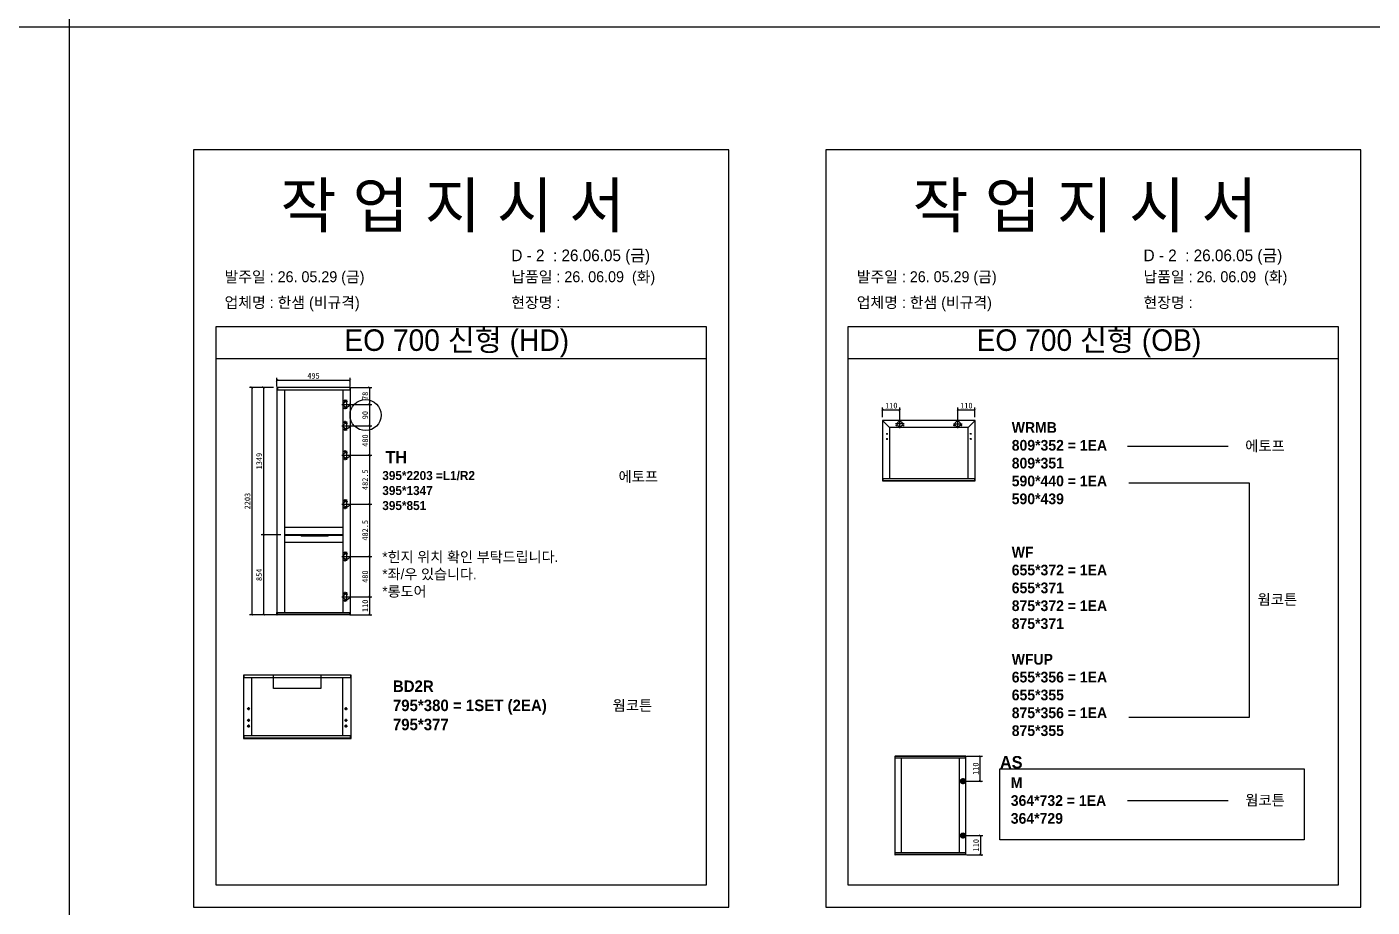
# Model space of a CAD drawing. Header units: millimetres. Extents: x -44117 to 256353, y -2095463 to 65325.
# Drawn here: x 110116 to 115930, y -973536 to -969733 of the extents above; entities that cross this region are included whole.
import ezdxf

# ---------------------------------------------------------------- set-up
doc = ezdxf.new("R2010")
doc.units = ezdxf.units.MM
doc.header["$LTSCALE"] = 10
doc.linetypes.add('CENTER', pattern=[50.8, 31.75, -6.35, 6.35, -6.35])
doc.linetypes.add('HIDDEN', pattern=[9.525, 6.35, -3.175])
doc.layers.add('CENTER', color=4, linetype='CENTER')
doc.layers.add('HIDDEN', color=3, linetype='HIDDEN')
doc.layers.add('Layer1', color=7, linetype='Continuous', lineweight=70)
doc.styles.add('MtX_Gulim', font='')
doc.styles.get('MtX_Gulim').set_extended_font_data('Gulim', bold=True)
doc.dimstyles.new('ISO-25', dxfattribs={"dimtxt": 2.5, "dimasz": 2.5, "dimexe": 1, "dimexo": 1, "dimtad": 1, "dimtxsty": 'Standard', "dimblk": 'ARCHTICK', "dimcen": 2.5, "dimadec": 0, "dimazin": 0, "dimtfac": 1, "dimtmove": 0, "dimatfit": 3, "dimfxl": 0, "dimarcsym": 0})

# ---------------------------------------------------------------- blocks, each defined once
blk = doc.blocks.new('_ArchTick')
at = {"color": 0, "linetype": 'ByBlock', "const_width": 0.15}
blk.add_lwpolyline([(-0.5, -0.5), (0.5, 0.5)], dxfattribs=at)
blk = doc.blocks.new('*D6640')
at = {"color": 0, "lineweight": -2}
for p, q in [((111512.5, -971290.7), (111607.1, -971290.7)), ((111597.1, -971290.7), (111597.1, -971364.3)), ((111512.5, -971364.3), (111607.1, -971364.3))]:
    blk.add_line(p, q, dxfattribs=at)
at = {"layer": 'Defpoints', "color": 0}
for p in [(111497.5, -971290.7), (111497.5, -971364.3), (111597.1, -971364.3)]:
    blk.add_point(p, dxfattribs=at)
at = {"color": 0, "lineweight": -2, "xscale": 10, "yscale": 10, "zscale": 10}
for p, rotation in [((111597.1, -971290.7), 90), ((111597.1, -971364.3), 270)]:
    blk.add_blockref('_ArchTick', p, dxfattribs=dict(at, rotation=rotation))
at = {"color": 0, "insert": (111578.3, -971327.5), "char_height": 25, "attachment_point": 5, "rotation": 90}
blk.add_mtext('78', dxfattribs=at)
blk = doc.blocks.new('*D6641')
at = {"color": 0, "lineweight": -2}
for p, q in [((111214.1, -971927.7), (111128.8, -971927.7)), ((111138.8, -971927.7), (111138.8, -972273.7)), ((111214.1, -972273.7), (111128.8, -972273.7))]:
    blk.add_line(p, q, dxfattribs=at)
at = {"layer": 'Defpoints', "color": 0}
for p in [(111229.1, -971927.7), (111138.8, -972273.7), (111229.1, -972273.7)]:
    blk.add_point(p, dxfattribs=at)
at = {"color": 0, "lineweight": -2, "xscale": 10, "yscale": 10, "zscale": 10}
for p, rotation in [((111138.8, -971927.7), 90), ((111138.8, -972273.7), 270)]:
    blk.add_blockref('_ArchTick', p, dxfattribs=dict(at, rotation=rotation))
at = {"color": 0, "insert": (111120.1, -972100.7), "char_height": 25, "attachment_point": 5, "rotation": 90}
blk.add_mtext('854', dxfattribs=at)
blk = doc.blocks.new('*D6642')
at = {"color": 0, "lineweight": -2}
for p, q in [((111512.5, -972195.6), (111607.1, -972195.6)), ((111597.1, -972195.6), (111597.1, -972273.7)), ((111512.5, -972273.7), (111607.1, -972273.7))]:
    blk.add_line(p, q, dxfattribs=at)
at = {"layer": 'Defpoints', "color": 0}
for p in [(111497.5, -972195.6), (111497.5, -972273.7), (111597.1, -972273.7)]:
    blk.add_point(p, dxfattribs=at)
at = {"color": 0, "lineweight": -2, "xscale": 10, "yscale": 10, "zscale": 10}
for p, rotation in [((111597.1, -972195.6), 90), ((111597.1, -972273.7), 270)]:
    blk.add_blockref('_ArchTick', p, dxfattribs=dict(at, rotation=rotation))
at = {"color": 0, "insert": (111578.3, -972234.6), "char_height": 25, "attachment_point": 5, "rotation": 90}
blk.add_mtext('110', dxfattribs=at)
blk = doc.blocks.new('*D6643')
at = {"color": 0, "lineweight": -2}
for p, q in [((111182.5, -971290.7), (111128.8, -971290.7)), ((111138.8, -971290.7), (111138.8, -971927.7)), ((111214.1, -971927.7), (111128.8, -971927.7))]:
    blk.add_line(p, q, dxfattribs=at)
at = {"layer": 'Defpoints', "color": 0}
for p in [(111197.5, -971290.7), (111138.8, -971927.7), (111229.1, -971927.7)]:
    blk.add_point(p, dxfattribs=at)
at = {"color": 0, "lineweight": -2, "xscale": 10, "yscale": 10, "zscale": 10}
for p, rotation in [((111138.8, -971290.7), 90), ((111138.8, -971927.7), 270)]:
    blk.add_blockref('_ArchTick', p, dxfattribs=dict(at, rotation=rotation))
at = {"color": 0, "insert": (111120.1, -971609.2), "char_height": 25, "attachment_point": 5, "rotation": 90}
blk.add_mtext('1349', dxfattribs=at)
blk = doc.blocks.new('*D6644')
at = {"color": 0, "lineweight": -2}
for p, q in [((111512.5, -971584.2), (111607.1, -971584.2)), ((111597.1, -971584.2), (111597.1, -971795.3)), ((111512.5, -971795.3), (111607.1, -971795.3))]:
    blk.add_line(p, q, dxfattribs=at)
at = {"layer": 'Defpoints', "color": 0}
for p in [(111497.5, -971584.2), (111497.5, -971795.3), (111597.1, -971795.3)]:
    blk.add_point(p, dxfattribs=at)
at = {"color": 0, "lineweight": -2, "xscale": 10, "yscale": 10, "zscale": 10}
for p, rotation in [((111597.1, -971584.2), 90), ((111597.1, -971795.3), 270)]:
    blk.add_blockref('_ArchTick', p, dxfattribs=dict(at, rotation=rotation))
at = {"color": 0, "insert": (111578.3, -971689.7), "char_height": 25, "attachment_point": 5, "rotation": 90}
blk.add_mtext('482.5', dxfattribs=at)
blk = doc.blocks.new('*D6645')
at = {"color": 0, "lineweight": -2}
for p, q in [((111512.5, -971795.3), (111607.1, -971795.3)), ((111597.1, -971795.3), (111597.1, -972021.4)), ((111512.5, -972021.4), (111607.1, -972021.4))]:
    blk.add_line(p, q, dxfattribs=at)
at = {"layer": 'Defpoints', "color": 0}
for p in [(111497.5, -971795.3), (111497.5, -972021.4), (111597.1, -972021.4)]:
    blk.add_point(p, dxfattribs=at)
at = {"color": 0, "lineweight": -2, "xscale": 10, "yscale": 10, "zscale": 10}
for p, rotation in [((111597.1, -971795.3), 90), ((111597.1, -972021.4), 270)]:
    blk.add_blockref('_ArchTick', p, dxfattribs=dict(at, rotation=rotation))
at = {"color": 0, "insert": (111578.3, -971908.3), "char_height": 25, "attachment_point": 5, "rotation": 90}
blk.add_mtext('482.5', dxfattribs=at)
blk = doc.blocks.new('*D6646')
at = {"color": 0, "lineweight": -2}
for p, q in [((111512.5, -972021.4), (111607.1, -972021.4)), ((111597.1, -972021.4), (111597.1, -972195.6)), ((111512.5, -972195.6), (111607.1, -972195.6))]:
    blk.add_line(p, q, dxfattribs=at)
at = {"layer": 'Defpoints', "color": 0}
for p in [(111497.5, -972021.4), (111497.5, -972195.6), (111597.1, -972195.6)]:
    blk.add_point(p, dxfattribs=at)
at = {"color": 0, "lineweight": -2, "xscale": 10, "yscale": 10, "zscale": 10}
for p, rotation in [((111597.1, -972021.4), 90), ((111597.1, -972195.6), 270)]:
    blk.add_blockref('_ArchTick', p, dxfattribs=dict(at, rotation=rotation))
at = {"color": 0, "insert": (111578.3, -972108.5), "char_height": 25, "attachment_point": 5, "rotation": 90}
blk.add_mtext('480', dxfattribs=at)
blk = doc.blocks.new('*D6647')
at = {"color": 0, "lineweight": -2}
for p, q in [((111512.5, -971457.3), (111607.1, -971457.3)), ((111597.1, -971457.3), (111597.1, -971584.2)), ((111512.5, -971584.2), (111607.1, -971584.2))]:
    blk.add_line(p, q, dxfattribs=at)
at = {"layer": 'Defpoints', "color": 0}
for p in [(111497.5, -971457.3), (111497.5, -971584.2), (111597.1, -971584.2)]:
    blk.add_point(p, dxfattribs=at)
at = {"color": 0, "lineweight": -2, "xscale": 10, "yscale": 10, "zscale": 10}
for p, rotation in [((111597.1, -971457.3), 90), ((111597.1, -971584.2), 270)]:
    blk.add_blockref('_ArchTick', p, dxfattribs=dict(at, rotation=rotation))
at = {"color": 0, "insert": (111578.3, -971520.7), "char_height": 25, "attachment_point": 5, "rotation": 90}
blk.add_mtext('480', dxfattribs=at)
blk = doc.blocks.new('*D6648')
at = {"color": 0, "lineweight": -2}
for p, q in [((111182.5, -971290.7), (111078.3, -971290.7)), ((111088.3, -971290.7), (111088.3, -972273.7)), ((111182.5, -972273.7), (111078.3, -972273.7))]:
    blk.add_line(p, q, dxfattribs=at)
at = {"layer": 'Defpoints', "color": 0}
for p in [(111197.5, -971290.7), (111088.3, -972273.7), (111197.5, -972273.7)]:
    blk.add_point(p, dxfattribs=at)
at = {"color": 0, "lineweight": -2, "xscale": 10, "yscale": 10, "zscale": 10}
for p, rotation in [((111088.3, -971290.7), 90), ((111088.3, -972273.7), 270)]:
    blk.add_blockref('_ArchTick', p, dxfattribs=dict(at, rotation=rotation))
at = {"color": 0, "insert": (111069.6, -971782.2), "char_height": 25, "attachment_point": 5, "rotation": 90}
blk.add_mtext('2203', dxfattribs=at)
blk = doc.blocks.new('*D6649')
at = {"color": 0, "lineweight": -2}
for p, q in [((111197.2, -971286.4), (111197.2, -971249.7)), ((111197.2, -971259.7), (111513.2, -971259.7)), ((111513.2, -971286.4), (111513.2, -971249.7))]:
    blk.add_line(p, q, dxfattribs=at)
at = {"layer": 'Defpoints', "color": 0}
for p in [(111513.2, -971259.7), (111197.2, -971301.4), (111513.2, -971301.4)]:
    blk.add_point(p, dxfattribs=at)
at = {"color": 0, "lineweight": -2, "xscale": 10, "yscale": 10, "zscale": 10, "rotation": 180}
blk.add_blockref('_ArchTick', (111197.2, -971259.7), dxfattribs=at)
at = {"color": 0, "lineweight": -2, "xscale": 10, "yscale": 10, "zscale": 10}
blk.add_blockref('_ArchTick', (111513.2, -971259.7), dxfattribs=at)
at = {"color": 0, "insert": (111355.2, -971241), "char_height": 25, "attachment_point": 5}
blk.add_mtext('495', dxfattribs=at)
blk = doc.blocks.new('*D6650')
at = {"color": 0, "lineweight": -2}
for p, q in [((111512.5, -971364.3), (111607.1, -971364.3)), ((111597.1, -971364.3), (111597.1, -971457.3)), ((111512.5, -971457.3), (111607.1, -971457.3))]:
    blk.add_line(p, q, dxfattribs=at)
at = {"layer": 'Defpoints', "color": 0}
for p in [(111497.5, -971364.3), (111497.5, -971457.3), (111597.1, -971457.3)]:
    blk.add_point(p, dxfattribs=at)
at = {"color": 0, "lineweight": -2, "xscale": 10, "yscale": 10, "zscale": 10}
for p, rotation in [((111597.1, -971364.3), 90), ((111597.1, -971457.3), 270)]:
    blk.add_blockref('_ArchTick', p, dxfattribs=dict(at, rotation=rotation))
at = {"color": 0, "insert": (111578.3, -971410.8), "char_height": 25, "attachment_point": 5, "rotation": 90}
blk.add_mtext('90', dxfattribs=at)
blk = doc.blocks.new('*D6651')
at = {"color": 0, "lineweight": -2}
for p, q in [((113814.6, -971419.3), (113814.6, -971378.4)), ((113814.6, -971388.4), (113889.4, -971388.4)), ((113889.4, -971434), (113889.4, -971378.4))]:
    blk.add_line(p, q, dxfattribs=at)
at = {"layer": 'Defpoints', "color": 0}
for p in [(113889.4, -971388.4), (113814.6, -971434.3), (113889.4, -971449)]:
    blk.add_point(p, dxfattribs=at)
at = {"color": 0, "lineweight": -2, "xscale": 10, "yscale": 10, "zscale": 10, "rotation": 180}
blk.add_blockref('_ArchTick', (113814.6, -971388.4), dxfattribs=at)
at = {"color": 0, "lineweight": -2, "xscale": 10, "yscale": 10, "zscale": 10}
blk.add_blockref('_ArchTick', (113889.4, -971388.4), dxfattribs=at)
at = {"color": 0, "insert": (113852, -971369.7), "char_height": 25, "attachment_point": 5}
blk.add_mtext('110', dxfattribs=at)
blk = doc.blocks.new('*D6652')
at = {"color": 0, "lineweight": -2}
for p, q in [((114139.1, -971434), (114139.1, -971378.4)), ((114139.1, -971388.4), (114213.9, -971388.4)), ((114213.9, -971419.3), (114213.9, -971378.4))]:
    blk.add_line(p, q, dxfattribs=at)
at = {"layer": 'Defpoints', "color": 0}
for p in [(114213.9, -971388.4), (114139.1, -971449), (114213.9, -971434.3)]:
    blk.add_point(p, dxfattribs=at)
at = {"color": 0, "lineweight": -2, "xscale": 10, "yscale": 10, "zscale": 10, "rotation": 180}
blk.add_blockref('_ArchTick', (114139.1, -971388.4), dxfattribs=at)
at = {"color": 0, "lineweight": -2, "xscale": 10, "yscale": 10, "zscale": 10}
blk.add_blockref('_ArchTick', (114213.9, -971388.4), dxfattribs=at)
at = {"color": 0, "insert": (114176.5, -971369.7), "char_height": 25, "attachment_point": 5}
blk.add_mtext('110', dxfattribs=at)
blk = doc.blocks.new('*D6653')
at = {"color": 0, "lineweight": -2}
for p, q in [((114176.7, -972884.2), (114246, -972884.2)), ((114236, -972992.5), (114236, -972884.2)), ((114176.7, -972992.5), (114246, -972992.5))]:
    blk.add_line(p, q, dxfattribs=at)
at = {"layer": 'Defpoints', "color": 0}
for p in [(114161.7, -972884.2), (114236, -972884.2), (114161.7, -972992.5)]:
    blk.add_point(p, dxfattribs=at)
at = {"color": 0, "lineweight": -2, "xscale": 10, "yscale": 10, "zscale": 10}
for p, rotation in [((114236, -972884.2), 90), ((114236, -972992.5), 270)]:
    blk.add_blockref('_ArchTick', p, dxfattribs=dict(at, rotation=rotation))
at = {"color": 0, "insert": (114217.2, -972938.4), "char_height": 25, "attachment_point": 5, "rotation": 90}
blk.add_mtext('110', dxfattribs=at)
blk = doc.blocks.new('*D6654')
at = {"color": 0, "lineweight": -2}
for p, q in [((114176.7, -973227.4), (114247.1, -973227.4)), ((114237.1, -973227.4), (114237.1, -973310.7)), ((114176.7, -973310.7), (114247.1, -973310.7))]:
    blk.add_line(p, q, dxfattribs=at)
at = {"layer": 'Defpoints', "color": 0}
for p in [(114161.7, -973227.4), (114161.7, -973310.7), (114237.1, -973310.7)]:
    blk.add_point(p, dxfattribs=at)
at = {"color": 0, "lineweight": -2, "xscale": 10, "yscale": 10, "zscale": 10}
for p, rotation in [((114237.1, -973227.4), 90), ((114237.1, -973310.7), 270)]:
    blk.add_blockref('_ArchTick', p, dxfattribs=dict(at, rotation=rotation))
at = {"color": 0, "insert": (114218.4, -973269), "char_height": 25, "attachment_point": 5, "rotation": 90}
blk.add_mtext('110', dxfattribs=at)

msp = doc.modelspace()

# ---------------------------------------------------------------- linework, layer by layer
at = {"color": 1}
for p, q in [((104302.82932, -969733.442), (196571.97618, -969733.442)), ((104302.82932, -969733.442), (196571.97618, -969733.442)), ((104302.82932, -969733.442), (196571.97618, -969733.442)), ((104302.82932, -969733.442), (196571.97618, -969733.442)), ((104302.82932, -969733.442), (196571.97618, -969733.442)), ((104302.82932, -969733.442), (196571.97618, -969733.442)), ((104302.82932, -969733.442), (196571.97618, -969733.442)), ((104302.82932, -969733.442), (196571.97618, -969733.442)), ((104302.82932, -969733.442), (196571.97618, -969733.442)), ((104302.82932, -969733.442), (196571.97618, -969733.442)), ((106514.67745, -969733.442), (198783.82431, -969733.442)), ((106514.67745, -969733.442), (198783.82431, -969733.442)), ((106514.67745, -969733.442), (198783.82431, -969733.442)), ((106514.67745, -969733.442), (198783.82431, -969733.442)), ((106514.67745, -969733.442), (198783.82431, -969733.442)), ((106514.67745, -969733.442), (198783.82431, -969733.442)), ((106514.67745, -969733.442), (198783.82431, -969733.442)), ((106514.67745, -969733.442), (198783.82431, -969733.442)), ((106514.67745, -969733.442), (198783.82431, -969733.442)), ((106514.67745, -969733.442), (198783.82431, -969733.442))]:
    msp.add_line(p, q, dxfattribs=at)
for p, q in [((113053.25381, -971029.16637), (110932.77931, -971029.16637)), ((115785.42262, -971029.16637), (113664.94812, -971029.16637)), ((113053.25381, -971166.85952), (110932.77931, -971166.85952)), ((115785.42262, -971166.85952), (113664.94812, -971166.85952)), ((111197.19185, -971291.07261), (111197.19185, -972273.33039)), ((111197.19185, -971291.07261), (111197.19185, -971301.37179)), ((111513.16493, -971291.71166), (111197.19185, -971291.71166)), ((111197.19185, -971301.37179), (111513.16493, -971301.37179)), ((111512.8099, -971290.71759), (111197.54688, -971290.71759)), ((111198.96698, -971290.71759), (111198.96698, -971301.37179)), ((111229.14418, -971301.37179), (111229.14418, -972263.03121)), ((111481.2126, -971301.37179), (111481.2126, -972263.03121)), ((111511.3898, -971290.71759), (111511.3898, -971301.37179)), ((111513.16493, -971291.07261), (111513.16493, -971301.37179)), ((111513.16493, -971301.37179), (111513.16493, -972273.33039)), ((113814.30681, -971434.25888), (113814.30681, -971694.1797)), ((113844.82522, -971464.77729), (113814.40725, -971434.01641)), ((114213.89172, -971433.91598), (113814.64972, -971433.91598)), ((113908.10645, -971449.00373), (113870.69891, -971449.00373)), ((113876.71525, -971455.8618), (113871.22879, -971455.8618)), ((113873.97202, -971453.11857), (113873.97202, -971458.60502)), ((113889.40267, -971467.7075), (113889.40267, -971430.29996)), ((113907.57656, -971455.8618), (113902.0901, -971455.8618)), ((113904.83333, -971453.11857), (113904.83333, -971458.60502)), ((114120.435, -971449.00373), (114157.84254, -971449.00373)), ((114126.45135, -971455.8618), (114120.96489, -971455.8618)), ((114123.70812, -971453.11857), (114123.70812, -971458.60502)), ((114139.13877, -971467.7075), (114139.13877, -971430.29996)), ((114157.31266, -971455.8618), (114151.8262, -971455.8618)), ((114154.56943, -971453.11857), (114154.56943, -971458.60502)), ((114183.71622, -971464.77729), (114214.13419, -971434.01641)), ((114214.23462, -971694.1797), (114214.23462, -971434.25888)), ((113829.73747, -971491.52376), (113836.59554, -971491.52376)), ((113829.73747, -971513.46958), (113836.59554, -971513.46958)), ((113833.16651, -971488.09472), (113833.16651, -971494.95279)), ((113833.16651, -971510.04054), (113833.16651, -971516.89861)), ((113844.82522, -971464.77729), (113844.82522, -971684.9213)), ((114183.71622, -971464.77729), (113844.82522, -971464.77729)), ((114183.71622, -971684.2355), (114183.71622, -971464.77729)), ((114198.80397, -971491.52376), (114191.9459, -971491.52376)), ((114198.80397, -971513.46958), (114191.9459, -971513.46958)), ((114195.37494, -971488.09472), (114195.37494, -971494.95279)), ((114195.37494, -971510.04054), (114195.37494, -971516.89861)), ((113814.30681, -971684.2355), (114214.23462, -971684.2355)), ((113816.02133, -971684.2355), (113816.02133, -971694.5226)), ((114212.52011, -971694.5226), (114212.52011, -971684.2355)), ((113814.30681, -971693.56247), (114213.89172, -971693.56247)), ((113814.64972, -971694.5226), (114213.89172, -971694.5226)), ((111197.19185, -972263.03121), (111513.16493, -972263.03121)), ((111197.19185, -972273.33039), (111197.19185, -972263.03121)), ((111198.96698, -972273.68541), (111198.96698, -972263.03121)), ((111511.3898, -972273.68541), (111511.3898, -972263.03121)), ((111513.16493, -972273.33039), (111513.16493, -972263.03121)), ((111513.16493, -972272.69134), (111197.19185, -972272.69134)), ((111512.8099, -972273.68541), (111197.54688, -972273.68541)), ((111051.82429, -972534.01609), (111051.82429, -972807.21139)), ((111517.58705, -972534.72061), (111051.82429, -972534.72061)), ((111517.58705, -972545.36661), (111051.82429, -972545.36661)), ((111517.19565, -972533.62469), (111052.21569, -972533.62469)), ((111053.78127, -972533.62469), (111053.78127, -972545.36661)), ((111087.05004, -972545.36661), (111087.05004, -972795.86087)), ((111482.36129, -972795.86087), (111482.36129, -972545.36661)), ((111515.63006, -972533.62469), (111515.63006, -972545.36661)), ((111517.58705, -972807.21139), (111517.58705, -972534.01609)), ((111074.13393, -972672.76642), (111074.13393, -972685.68253)), ((111495.2774, -972672.76642), (111495.2774, -972685.68253)), ((111080.59199, -972679.22448), (111067.67588, -972679.22448)), ((111080.59199, -972729.32333), (111067.67588, -972729.32333)), ((111074.13393, -972722.86527), (111074.13393, -972735.78138)), ((111488.81935, -972679.22448), (111501.73546, -972679.22448)), ((111488.81935, -972729.32333), (111501.73546, -972729.32333)), ((111495.2774, -972722.86527), (111495.2774, -972735.78138)), ((111080.59199, -972754.37276), (111067.67588, -972754.37276)), ((111074.13393, -972747.9147), (111074.13393, -972760.83081)), ((111488.81935, -972754.37276), (111501.73546, -972754.37276)), ((111495.2774, -972747.9147), (111495.2774, -972760.83081)), ((111517.58705, -972795.86087), (111051.82429, -972795.86087)), ((111517.58705, -972806.50687), (111051.82429, -972806.50687)), ((111052.21569, -972807.60279), (111517.19565, -972807.60279)), ((111053.78127, -972795.86087), (111053.78127, -972807.60279)), ((111515.63006, -972807.60279), (111515.63006, -972795.86087)), ((113867.92568, -972884.52875), (113867.92568, -973310.35881)), ((114174.9494, -972885.08018), (113867.92568, -972885.08018)), ((114174.9494, -972893.41297), (113867.92568, -972893.41297)), ((114174.64305, -972884.2224), (113868.23204, -972884.2224)), ((113895.19106, -972892.80027), (113895.19106, -973301.4746)), ((114147.37767, -973301.4746), (114147.37767, -972893.41297)), ((114173.41764, -972893.41297), (114173.41764, -972884.2224)), ((114174.9494, -973310.35881), (114174.9494, -972884.52875)), ((114174.9494, -973301.4746), (113867.92568, -973301.4746)), ((114174.9494, -973309.80739), (113867.92568, -973309.80739)), ((114174.64305, -973310.66517), (113868.23204, -973310.66517)), ((113869.45745, -973310.66517), (113869.45745, -973301.4746)), ((114173.41764, -973301.4746), (114173.41764, -973310.66517))]:
    msp.add_line(p, q)
at = {"ltscale": 10}
for p, q in [((111481.2126, -971896.5653), (111229.14418, -971896.5653)), ((111481.2126, -971927.66335), (111229.14418, -971927.66335)), ((111229.14418, -971929.40193), (111300.5044, -971929.40193)), ((111481.2126, -971960.46757), (111229.14418, -971960.46757)), ((111300.5044, -971931.21578), (111300.5044, -971927.66335)), ((111416.9529, -971933.34594), (111302.63455, -971933.34594)), ((111419.08306, -971931.21578), (111419.08306, -971927.66335)), ((111419.08306, -971929.40193), (111481.2126, -971929.40193))]:
    msp.add_line(p, q, dxfattribs=at)
at = {"color": 1}
for p in [(110300.49669, 21924.9366), (110300.49669, 14161.07811), (110300.49669, 18584.38997), (110300.49669, 10820.53148), (110300.49669, 18627.87121), (110300.49669, 10864.01272), (110300.49669, 15287.32457), (110300.49669, 7523.46608), (110300.49669, 3746.75115), (110300.49669, 21924.9366), (110300.49669, 14161.07811), (110300.49669, 18584.38997), (110300.49669, 10820.53148), (110300.49669, 18627.87121), (110300.49669, 10864.01272), (110300.49669, 15287.32457), (110300.49669, 7523.46608), (110300.49669, 3746.75115), (110300.49669, 21924.9366), (110300.49669, 14161.07811), (110300.49669, 18584.38997), (110300.49669, 10820.53148), (110300.49669, 18627.87121), (110300.49669, 10864.01272), (110300.49669, 15287.32457), (110300.49669, 7523.46608), (110300.49669, 3746.75115), (110300.49669, 21924.9366), (110300.49669, 14161.07811), (110300.49669, 18584.38997), (110300.49669, 10820.53148), (110300.49669, 18627.87121), (110300.49669, 10864.01272), (110300.49669, 15287.32457), (110300.49669, 7523.46608), (110300.49669, 3746.75115), (110300.49669, 21924.9366), (110300.49669, 14161.07811), (110300.49669, 18584.38997), (110300.49669, 10820.53148), (110300.49669, 18627.87121), (110300.49669, 10864.01272), (110300.49669, 15287.32457), (110300.49669, 7523.46608), (110300.49669, 3746.75115), (110300.49669, 21924.9366), (110300.49669, 14161.07811), (110300.49669, 18584.38997), (110300.49669, 10820.53148), (110300.49669, 18627.87121), (110300.49669, 10864.01272), (110300.49669, 15287.32457), (110300.49669, 7523.46608), (110300.49669, 3746.75115), (110300.49669, 21924.9366), (110300.49669, 14161.07811), (110300.49669, 18584.38997), (110300.49669, 10820.53148), (110300.49669, 18627.87121), (110300.49669, 10864.01272), (110300.49669, 15287.32457), (110300.49669, 7523.46608), (110300.49669, 3746.75115), (110300.49669, 21924.9366), (110300.49669, 14161.07811), (110300.49669, 18584.38997), (110300.49669, 10820.53148), (110300.49669, 18627.87121), (110300.49669, 10864.01272), (110300.49669, 15287.32457), (110300.49669, 7523.46608), (110300.49669, 3746.75115), (110300.49669, 21924.9366), (110300.49669, 14161.07811), (110300.49669, 18584.38997), (110300.49669, 10820.53148), (110300.49669, 18627.87121), (110300.49669, 10864.01272), (110300.49669, 15287.32457), (110300.49669, 7523.46608), (110300.49669, 3746.75115), (110300.49669, 21924.9366), (110300.49669, 14161.07811), (110300.49669, 18584.38997), (110300.49669, 10820.53148), (110300.49669, 18627.87121), (110300.49669, 10864.01272), (110300.49669, 15287.32457), (110300.49669, 7523.46608), (110300.49669, 3746.75115), (110300.49669, 12702.87182), (110300.49669, 4939.01333), (110300.49669, 9362.32519), (110300.49669, 1598.4667), (110300.49669, 9405.80642), (110300.49669, 1641.94794), (110300.49669, 6065.25979), (110300.49669, -1698.5987), (110300.49669, -5475.31363), (110300.49669, 12702.87182), (110300.49669, 4939.01333), (110300.49669, 9362.32519), (110300.49669, 1598.4667), (110300.49669, 9405.80642), (110300.49669, 1641.94794), (110300.49669, 6065.25979), (110300.49669, -1698.5987), (110300.49669, -5475.31363), (110300.49669, 12702.87182), (110300.49669, 4939.01333), (110300.49669, 9362.32519), (110300.49669, 1598.4667), (110300.49669, 9405.80642), (110300.49669, 1641.94794), (110300.49669, 6065.25979), (110300.49669, -1698.5987), (110300.49669, -5475.31363), (110300.49669, 12702.87182), (110300.49669, 4939.01333), (110300.49669, 9362.32519), (110300.49669, 1598.4667), (110300.49669, 9405.80642), (110300.49669, 1641.94794), (110300.49669, 6065.25979), (110300.49669, -1698.5987), (110300.49669, -5475.31363), (110300.49669, 12702.87182), (110300.49669, 4939.01333), (110300.49669, 9362.32519), (110300.49669, 1598.4667), (110300.49669, 9405.80642), (110300.49669, 1641.94794), (110300.49669, 6065.25979), (110300.49669, -1698.5987), (110300.49669, -5475.31363)]:
    msp.add_xline(p, (0, 1), dxfattribs=at)
for points in [[(110836.39411, -973536.32492), (113149.63901, -973536.32492), (113149.63901, -970264.7357), (110836.39411, -970264.7357)], [(113568.56292, -973536.32492), (115881.80782, -973536.32492), (115881.80782, -970264.7357), (113568.56292, -970264.7357)]]:
    msp.add_lwpolyline(points, close=True)
for points in [[(110932.77931, -971029.16637), (110932.77931, -973439.93971), (113053.25381, -973439.93971), (113053.25381, -971029.16637)], [(113664.94812, -971029.16637), (113664.94812, -973439.93971), (115785.42262, -973439.93971), (115785.42262, -971029.16637)], [(114873.40015, -971545.29582), (115307.45469, -971545.29582)], [(114878.39332, -971703.83979), (115398.67937, -971703.83979), (115398.67937, -972717.73056), (114878.39332, -972717.73056)], [(111386.38549, -972533.62469), (111386.38549, -972591.56098), (111181.84595, -972591.56098), (111181.84595, -972533.62469)], [(114873.40015, -973076.13748), (115307.45469, -973076.13748)]]:
    msp.add_lwpolyline(points)
msp.add_lwpolyline([(114321.92529, -972938.57073), (115635.98109, -972938.57073), (115635.98109, -973245.40609), (114321.92529, -973245.40609)], close=True, dxfattribs=at)
msp.add_circle((111579.98458, -971410.50454), 67.13445, dxfattribs=at)
for centre, radius in [((113873.97202, -971455.8618), 1.09729), ((113889.40267, -971449.00373), 12.00162), ((113904.83333, -971455.8618), 1.09729), ((114123.70812, -971455.8618), 1.09729), ((114139.13877, -971449.00373), 12.00162), ((114154.56943, -971455.8618), 1.09729), ((113833.16651, -971491.52376), 1.02871), ((113833.16651, -971513.46958), 1.02871), ((114195.37494, -971491.52376), 1.02871), ((114195.37494, -971513.46958), 1.02871), ((111074.13393, -972679.22448), 3.91397), ((111495.2774, -972679.22448), 3.91397), ((111074.13393, -972729.32333), 3.91397), ((111495.2774, -972729.32333), 3.91397), ((111074.13393, -972754.37276), 3.91397), ((111495.2774, -972754.37276), 3.91397)]:
    msp.add_circle(centre, radius)
for centre, radius, start, end in [((111197.54688, -971291.07261), 0.35503, 90, 180), ((111512.8099, -971291.07261), 0.35503, 0, 90), ((113814.64972, -971434.25888), 0.3429, 90, 180), ((114213.89172, -971434.25888), 0.3429, 0, 90), ((113814.64972, -971694.1797), 0.3429, 180, 270), ((114213.89172, -971694.1797), 0.3429, 270, 0), ((111197.54688, -972273.33039), 0.35503, 180, 270), ((111512.8099, -972273.33039), 0.35503, 270, 0), ((111052.21569, -972534.01609), 0.3914, 90, 180), ((111517.19565, -972534.01609), 0.3914, 0, 90), ((111052.21569, -972807.21139), 0.3914, 180, 270), ((111517.19565, -972807.21139), 0.3914, 270, 0), ((114174.64305, -972884.52875), 0.30635, 0, 90), ((113868.23204, -973310.35882), 0.30635, 180, 270), ((114174.64305, -973310.35882), 0.30635, 270, 0)]:
    msp.add_arc(centre, radius, start, end)
at = {"ltscale": 10}
for centre, start, end in [((111302.63455, -971931.21578), 180, 270), ((111416.9529, -971931.21578), 270, 0)]:
    msp.add_arc(centre, 2.13016, start, end, dxfattribs=at)
at = {"layer": 'CENTER'}
for p, q in [((111478.17879, -971364.28933), (111516.90878, -971364.28933)), ((111485.47291, -971348.31316), (111496.12368, -971348.31316)), ((111485.47291, -971380.2655), (111496.12368, -971380.2655)), ((111490.7983, -971342.98777), (111490.7983, -971353.63855)), ((111490.7983, -971374.94011), (111490.7983, -971385.59089)), ((111497.54379, -971344.92433), (111497.54379, -971383.65432)), ((111478.17879, -971457.32922), (111516.90878, -971457.32922)), ((111485.47291, -971441.35305), (111496.12368, -971441.35305)), ((111490.7983, -971436.02766), (111490.7983, -971446.67844)), ((111497.54379, -971437.96422), (111497.54379, -971476.69421)), ((111485.47291, -971473.30539), (111496.12368, -971473.30539)), ((111490.7983, -971467.98), (111490.7983, -971478.63077)), ((111485.47291, -971568.17467), (111496.12368, -971568.17467)), ((111490.7983, -971562.84928), (111490.7983, -971573.50006)), ((111497.54379, -971564.78584), (111497.54379, -971603.51583)), ((111478.17879, -971584.15084), (111516.90878, -971584.15084)), ((111485.47291, -971600.12701), (111496.12368, -971600.12701)), ((111490.7983, -971594.80162), (111490.7983, -971605.4524)), ((111478.17879, -971795.26609), (111516.90878, -971795.26609)), ((111485.47291, -971779.28993), (111496.12368, -971779.28993)), ((111490.7983, -971773.96454), (111490.7983, -971784.61532)), ((111490.7983, -971805.91687), (111490.7983, -971816.56765)), ((111497.54379, -971775.90109), (111497.54379, -971814.63108)), ((111485.47291, -971811.24226), (111496.12368, -971811.24226)), ((111478.17879, -972021.37701), (111516.90878, -972021.37701)), ((111485.47291, -972005.40085), (111496.12368, -972005.40085)), ((111485.47291, -972037.35318), (111496.12368, -972037.35318)), ((111490.7983, -972000.07546), (111490.7983, -972010.72623)), ((111490.7983, -972032.02779), (111490.7983, -972042.67857)), ((111497.54379, -972002.01201), (111497.54379, -972040.742)), ((111478.17879, -972195.57971), (111516.90878, -972195.57971)), ((111485.47291, -972179.60355), (111496.12368, -972179.60355)), ((111485.47291, -972211.55588), (111496.12368, -972211.55588)), ((111490.7983, -972174.27816), (111490.7983, -972184.92893)), ((111490.7983, -972206.23049), (111490.7983, -972216.88127)), ((111497.54379, -972176.21471), (111497.54379, -972214.9447))]:
    msp.add_line(p, q, dxfattribs=at)
at = {"layer": 'HIDDEN'}
for centre, radius in [((111497.54379, -971364.28933), 12.42591), ((111490.7983, -971348.31316), 2.7692), ((111490.7983, -971380.2655), 2.7692), ((111497.54379, -971457.32922), 12.42591), ((111490.7983, -971441.35305), 2.7692), ((111490.7983, -971473.30538), 2.7692), ((111497.54379, -971584.15084), 12.42591), ((111490.7983, -971568.17467), 2.7692), ((111490.7983, -971600.12701), 2.7692), ((111497.54379, -971795.26609), 12.42591), ((111490.7983, -971779.28993), 2.7692), ((111490.7983, -971811.24226), 2.7692), ((111497.54379, -972021.37701), 12.42591), ((111490.7983, -972005.40085), 2.7692), ((111490.7983, -972037.35318), 2.7692), ((111497.54379, -972195.57971), 12.42591), ((111490.7983, -972179.60355), 2.7692), ((111490.7983, -972211.55588), 2.7692)]:
    msp.add_circle(centre, radius, dxfattribs=at)
at = {"layer": 'Layer1'}
for p, q in [((114161.69948, -972981.21945), (114161.69948, -973003.80139)), ((114161.69948, -973238.64971), (114161.69948, -973216.06776))]:
    msp.add_line(p, q, dxfattribs=at)
for points in [[(114172.99046, -972992.51042), (114150.40851, -972992.51042)], [(114172.99046, -973227.35873), (114150.40851, -973227.35873)]]:
    msp.add_lwpolyline(points, close=True, dxfattribs=at)
for centre in [(114161.69948, -972992.51042), (114161.69948, -973227.35873)]:
    msp.add_circle(centre, 7.52731, dxfattribs=at)

# ---------------------------------------------------------------- texts
at = {"linetype": 'Continuous', "style": 'MtX_Gulim'}
for s, height, p in [('에토프', 45.499705, (115381.62134, -971566.40484)), ('TH', 53.577179, (111666.23606, -971619.01409)), ('웜코튼', 45.499705, (115434.98402, -972230.10307)), ('AS', 53.577179, (114321.92529, -972937.29508)), ('웜코튼', 45.499705, (115381.62134, -973097.24649))]:
    msp.add_text(s, height=height, dxfattribs=at).set_placement(p)
at = {"attachment_point": 1}
for s, width, gutter_width, heights, insert, char_height in [('{\\fGulim|b0|i0|c129|p50;작 업 지 시 서}', 4553.9528048, 17.21164, [-214.58863], (111212.03012, -970408.16034), 192.7704086), ('{\\fGulim|b0|i0|c129|p50;작 업 지 시 서}', 4553.9528048, 17.21164, [-214.58863], (113944.19892, -970408.16034), 192.7704086), ('\\pt11;{\\fGulim|b0|i0|c129|p50;발주일 : 26. 05.29 (금)}', 4553.9528048, 17.21164, [47.50981], (110970.77884, -970789.1854), 47.2287501), ('{\\fGulim|b0|i0|c129|p50;납품일 : 26. 06.09  (화)}', 4553.9528048, 17.21164, [48.31684], (112209.98686, -970789.1854), 47.2287501), ('\\pt11;{\\fGulim|b0|i0|c129|p50;발주일 : 26. 05.29 (금)}', 4553.9528048, 17.21164, [47.50981], (113702.94764, -970789.1854), 47.2287501), ('{\\fGulim|b0|i0|c129|p50;납품일 : 26. 06.09  (화)}', 4553.9528048, 17.21164, [48.31684], (114942.15567, -970789.1854), 47.2287501), ('{\\fGulim|b0|i0|c129|p50;업체명 : 한샘 (비규격)}', 4553.9528048, 17.21164, [49.72484], (110970.77884, -970900.24343), 47.2287501), ('{\\fGulim|b0|i0|c129|p50;현장명 :  }', 4553.9528048, 17.21164, [52.69999], (112209.98686, -970900.24343), 47.2287501), ('{\\fGulim|b0|i0|c129|p50;업체명 : 한샘 (비규격)}', 4553.9528048, 17.21164, [49.72484], (113702.94764, -970900.24343), 47.2287501), ('{\\fGulim|b0|i0|c129|p50;현장명 :  }', 4553.9528048, 17.21164, [52.69999], (114942.15567, -970900.24343), 47.2287501), ('{\\fGulim|b0|i0|c129|p50;EO 700 신형 (HD)}', 2199.0574109, 8.31133, [-117.13327], (111488.50585, -971040.17724), 93.0868662), ('{\\fGulim|b0|i0|c129|p50;EO 700 신형 (OB)}', 2199.0574109, 8.31133, [-117.13327], (114220.67465, -971040.17724), 93.0868662), ('{\\f굴림|b1|i0|c129|p50;WRMB\\P809*352 = 1EA\\P\\C1;809*351\\P\\C256;590*440 = 1EA\\P\\C1;590*439}', 13987.5428721, 179.89219, [-356.41906], (114372.67895, -971440.83494), 46.2579928), ('{\\f굴림|b1|i0|c129|p50;395*2203 =L1/R2\\P\\C1;395*1347\\P395*851}', 11769.5052121, 151.36626, [-173.45338], (111652.3269, -971652.27887), 38.9227538), ('{\\f굴림|b1|i0|c129|p50;에토프}', 13746.5878503, 176.7933, [-50.57251], (112673.35164, -971653.58488), 45.4611341), ('{\\f굴림|b1|i0|c129|p50;WF\\P655*372 = 1EA\\P\\C1;655*371\\P\\C256;875*372 = 1EA\\P\\C1;875*371\\P\\P\\C256;WFUP\\P655*356 = 1EA\\P\\C1;655*355\\P\\C256;875*356 = 1EA\\P\\C1;875*355}', 13987.5428721, 179.89219, [-819.61087], (114372.67895, -971979.79793), 46.2579928), ('{\\fGulim|b0|i0|c129|p50;*힌지 위치 확인 부탁드립니다.\\P*좌/우 있습니다.\\P*롱도어}', 1055.7982644, 3.99038, [-205.09267], (111652.46973, -972000.93298), 44.6923083), ('{\\f굴림|b1|i0|c129|p50;BD2R\\P795*380 = 1SET (2EA)\\P\\C1;795*377}', 14993.694483, 192.8322, [-221.8882], (111698.02486, -972557.31147), 49.5854217), ('{\\f굴림|b1|i0|c129|p50;웜코튼}', 13746.5878503, 176.7933, [-49.06916], (112647.83363, -972642.42445), 45.4611341), ('{\\f굴림|b1|i0|c129|p50;M\\P364*732 = 1EA\\P\\C1;364*729}', 13987.5428721, 179.89219, [-201.981], (114368.61763, -972975.70137), 46.2579928)]:
    msp.add_mtext_dynamic_manual_height_columns(s, width=width, gutter_width=gutter_width, heights=heights, dxfattribs=dict(at, insert=insert, char_height=char_height))
at = {"color": 1, "char_height": 50.4900421, "attachment_point": 1}
for insert in [(112210.25269, -970695.30124), (114942.4215, -970695.30124)]:
    msp.add_mtext_dynamic_manual_height_columns('{\\fGulim|b0|i0|c129|p50;D - 2  : 26.06.05 (금)}', width=4868.417403, gutter_width=18.40016, heights=[51.65327], dxfattribs=dict(at, insert=insert))

# ---------------------------------------------------------------- dimensions: what is measured, and where the dimension line sits
for base, p1, p2, text, picture, middle in [((111513.16493, -971259.73949), (111197.19185, -971301.37179), (111513.16493, -971301.37179), '495', '*D6649', (111355.17839, -971240.98949)), ((113889.40268, -971388.40101), (113814.64972, -971434.25888), (113889.40268, -971449.00373), '110', '*D6651', (113852.0262, -971369.65101)), ((114213.89172, -971388.40101), (114139.13877, -971449.00373), (114213.89172, -971434.25888), '110', '*D6652', (114176.51524, -971369.65101))]:
    dim = msp.add_linear_dim(base=base, p1=p1, p2=p2, text=text, dimstyle='ISO-25', override={"dimscale": 10, "dimasz": 1, "dimexo": 1.5, "dimtxsty": 'Standard'})
    dim.commit()
    dim.dimension.update_dxf_attribs({"geometry": picture, "text_midpoint": middle})
for base, p1, p2, text, picture, middle in [((111088.33294, -972273.68541), (111197.54688, -971290.71759), (111197.54688, -972273.68541), '2203', '*D6648', (111069.58294, -971782.2015)), ((111138.80627, -971927.66335), (111197.54688, -971290.71759), (111229.14418, -971927.66335), '1349', '*D6643', (111120.05627, -971609.19047)), ((111597.08927, -971364.28933), (111497.54379, -971290.71759), (111497.54379, -971364.28933), '78', '*D6640', (111578.33927, -971327.50346)), ((111597.08927, -971457.32922), (111497.54379, -971364.28932), (111497.54379, -971457.32922), '90', '*D6650', (111578.33927, -971410.80927)), ((111597.08927, -971584.15084), (111497.54379, -971457.32921), (111497.54379, -971584.15084), '480', '*D6647', (111578.33927, -971520.74003)), ((111597.08927, -971795.26609), (111497.54379, -971584.15084), (111497.54379, -971795.26609), '482.5', '*D6644', (111578.33927, -971689.70847)), ((111597.08927, -972021.37701), (111497.54379, -971795.26609), (111497.54379, -972021.37701), '482.5', '*D6645', (111578.33927, -971908.32155)), ((111138.80627, -972273.68541), (111229.14418, -971927.66335), (111229.14418, -972273.68541), '854', '*D6641', (111120.05627, -972100.67438)), ((111597.08927, -972195.57971), (111497.54379, -972021.37701), (111497.54379, -972195.57971), '480', '*D6646', (111578.33927, -972108.47836)), ((111597.08927, -972273.68541), (111497.54379, -972195.57971), (111497.54379, -972273.68541), '110', '*D6642', (111578.33927, -972234.63256)), ((114235.95017, -972884.2224), (114161.69948, -972992.51042), (114161.69948, -972884.2224), '110', '*D6653', (114217.20017, -972938.36641)), ((114237.13775, -973310.66517), (114161.69948, -973227.35873), (114161.69948, -973310.66517), '110', '*D6654', (114218.38775, -973269.01195))]:
    dim = msp.add_linear_dim(base=base, p1=p1, p2=p2, angle=90, text=text, dimstyle='ISO-25', override={"dimscale": 10, "dimasz": 1, "dimexo": 1.5, "dimtxsty": 'Standard'})
    dim.commit()
    dim.dimension.update_dxf_attribs({"geometry": picture, "text_midpoint": middle})

doc.saveas('drawing.dxf')
